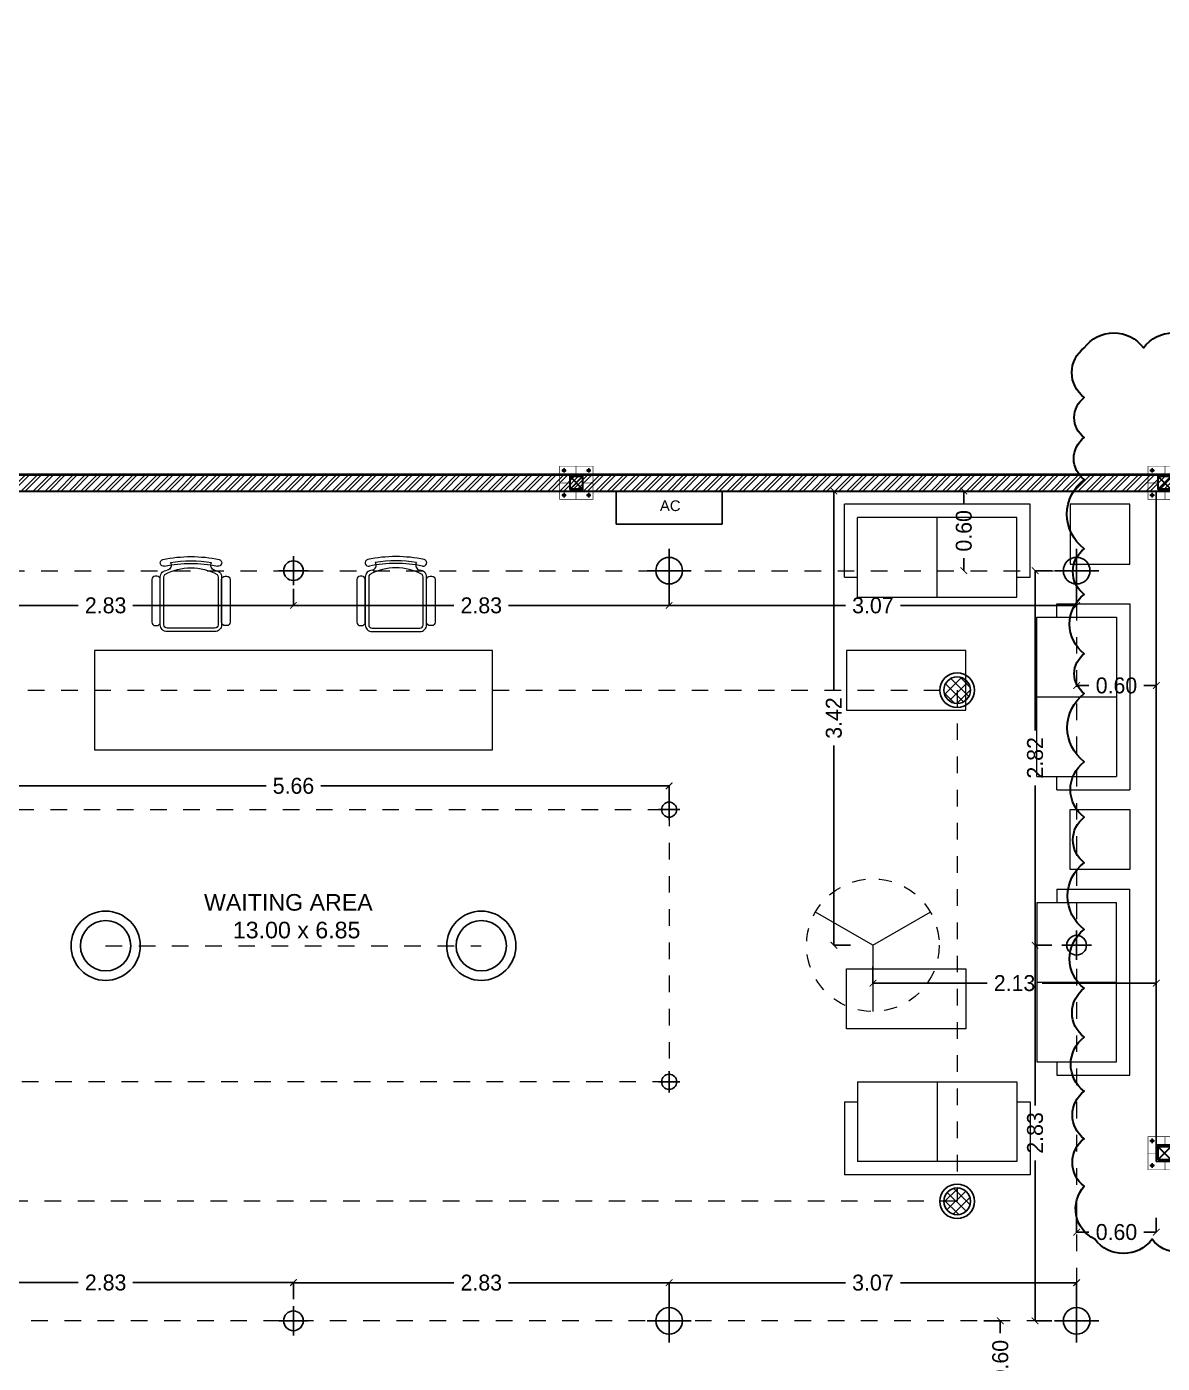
# Model space of a CAD drawing. Header units: metres. Extents: x 494 to 1845, y -666 to 1061.
# Drawn here: x 1493.99 to 1502.54, y 204.41 to 214.48 of the extents above; entities that cross this region are included whole.
import ezdxf

# ---------------------------------------------------------------- set-up
doc = ezdxf.new("R2010")
doc.units = ezdxf.units.M
doc.header["$MEASUREMENT"] = 0
for name, pattern in [('1', [0]), ('141011 - Typical Flr Plans -1 - 1.5 & 1-2 BHK_ Kolshet Namrata1$0$HIDDEN', [0.375, 0.25, -0.125]), ('_ZCAD_DYNDIM_LINETYPE_DATA_NAME_', [0.25, 0.125, -0.125]), ('HIDDEN', [0.375, 0.25, -0.125])]:
    doc.linetypes.add(name, pattern=pattern)
doc.layers.get('Defpoints').update_dxf_attribs({"color": 12})
for name, color, linetype, lineweight in [('A-Wall', 7, 'Continuous', 18), ('ARCHITECTURAL COMMENTS', 2, 'Continuous', 30), ('DIMENSION', 8, 'Continuous', 5), ('ele ref line', 44, 'Continuous', 9), ('elec block', 14, 'Continuous', 9), ('Grid', 1, 'Continuous', 25), ('SCPL_BOLTS', 11, 'Continuous', 15), ('SCPL_ST PLATE', 222, 'Continuous', 0), ('VDA - FALSE CEILING', 7, 'Continuous', 5), ('VDA-HATCH', 8, 'Continuous', 9), ('VDA-WALL', 250, 'Continuous', 25), ('VDA_FURNITURE', 8, 'Continuous', 13)]:
    doc.layers.add(name, color=color, linetype=linetype, lineweight=lineweight)
for name, color, linetype in [('BASE PLATE', 3, 'Continuous'), ('COLUMN', 1, 'Continuous'), ('PLOT - SURVEY', 1, '1'), ('SCPL HIDDEN', 8, 'HIDDEN'), ('VDA-TEXT', 250, '1'), ('VDA-WALL BELOW', 8, 'Continuous'), ('VDA_ELECTRICAL FIXTURES', 7, 'Continuous')]:
    doc.layers.add(name, color=color, linetype=linetype)
doc.styles.add('arial', font='arial.ttf', dxfattribs={"height": 0.3})
doc.styles.add('RS', font='GOTHIC.TTF')
doc.styles.get("Standard").update_dxf_attribs({"font": 'arial.ttf'})
doc.dimstyles.new('SMALL', dxfattribs={"dimtxt": 0.16, "dimasz": 0.05, "dimexe": 0, "dimexo": 0, "dimgap": 0.05, "dimtad": 0, "dimdec": 1, "dimzin": 0, "dimdsep": 46, "dimtxsty": 'RS', "dimblk": 'ARCHTICK', "dimcen": 2.5, "dimclrd": 256, "dimclre": 256, "dimclrt": 5, "dimadec": 0, "dimazin": 0, "dimtfac": 1, "dimtofl": 0, "dimtmove": 0, "dimatfit": 3, "dimldrblk": 'ARCHTICK', "dimfxl": 0, "dimtolj": 1, "dimtzin": 0, "dimarcsym": 0})

# ---------------------------------------------------------------- blocks, each defined once
blk = doc.blocks.new('2 seat sofa')
at = {"layer": 'VDA_FURNITURE'}
for p, q in [((0, 0), (1.4, 0)), ((0, -0.55), (0, 0)), ((0.1, -0.7), (0.1, -0.1)), ((0.1, -0.7), (0.1, -0.1)), ((0.1, -0.1), (1.3, -0.1)), ((0.7, -0.7), (0.7, -0.1)), ((1.3, -0.7), (1.3, -0.1)), ((1.4, -0.55), (1.4, 0)), ((0.1, -0.55), (0, -0.55)), ((1.4, -0.55), (1.3, -0.55)), ((1.3, -0.7), (0.1, -0.7))]:
    blk.add_line(p, q, dxfattribs=at)
blk = doc.blocks.new('fdasfdsaf')
at = {"layer": 'VDA_FURNITURE'}
blk.add_lwpolyline([(0, 0), (0.45, 0), (0.45, -0.45), (0, -0.45)], close=True, dxfattribs=at)
blk = doc.blocks.new('side table')
at = {"layer": 'VDA_FURNITURE'}
blk.add_lwpolyline([(0, 0), (0.9, 0), (0.9, -0.45), (0, -0.45)], close=True, dxfattribs=at)
blk = doc.blocks.new('chair')
at = {"layer": 'VDA_FURNITURE'}
for p, q in [((-0.231, -0.511), (-0.231, -0.511)), ((0.231, -0.511), (0.231, -0.511))]:
    blk.add_line(p, q, dxfattribs=at)
for points in [[(0.18, -0.462), (0.18, -0.462, 0.414214), (0.231, -0.411), (0.231, -0.051, 0.414214), (0.18, 0), (-0.18, 0, 0.414214), (-0.231, -0.051), (-0.231, -0.411, 0.414214), (-0.18, -0.462)], [(0.197, -0.43, 0.211652), (0.205, -0.411), (0.205, -0.051, 0.414214), (0.18, -0.026), (-0.18, -0.026, 0.414214), (-0.205, -0.051), (-0.205, -0.411, 0.211652), (-0.197, -0.43)]]:
    blk.add_lwpolyline(points, format="xyb", dxfattribs=at)
for points in [[(-0.27, -0.045), (-0.257, -0.045, -0.414214), (-0.231, -0.071), (-0.231, -0.392, -0.414214), (-0.257, -0.417), (-0.27, -0.417, -0.414214), (-0.295, -0.392), (-0.295, -0.071, -0.414214)], [(0.27, -0.045), (0.257, -0.045, 0.414214), (0.231, -0.071), (0.231, -0.392, 0.414214), (0.257, -0.417), (0.27, -0.417, 0.414214), (0.295, -0.392), (0.295, -0.071, 0.414214)]]:
    blk.add_lwpolyline(points, format="xyb", close=True, dxfattribs=at)
for centre, radius, start, end in [((-0.206, -0.518), 0.0257, 75.8623, 163.7398), ((0, 0.487), 1.001, 258.4635, 281.5365), ((0, -0.068), 0.412, 241.4547, 298.5453), ((-0.188, -0.5), 0.0389, 327.8157, 77.159), ((0.188, -0.5), 0.0389, 102.841, 212.1843), ((0.206, -0.518), 0.0257, 16.2602, 104.1377), ((-0.206, -0.518), 0.0257, 163.7398, 255.8623), ((0, 0.485), 1.05, 258.3098, 281.6902), ((0, 0.487), 1.02, 261.2358, 278.7642), ((0.206, -0.518), 0.0257, 284.1377, 16.2602)]:
    blk.add_arc(centre, radius, start, end, dxfattribs=at)
blk = doc.blocks.new('reception')
at = {"layer": 'VDA_FURNITURE'}
blk.add_lwpolyline([(3, -0.75), (3, 0), (0, 0), (0, -0.75)], close=True, dxfattribs=at)
blk = doc.blocks.new('reception table')
at = {"layer": 'VDA_FURNITURE', "xscale": -1, "rotation": 180}
blk.add_blockref('chair', (0.728, 0.891), dxfattribs=at)
at = {"layer": 'VDA_FURNITURE', "rotation": 180}
blk.add_blockref('chair', (2.272, 0.891), dxfattribs=at)
at = {"layer": 'VDA_FURNITURE'}
blk.add_blockref('reception', (0, 0.75), dxfattribs=at)
blk = doc.blocks.new('athath')
at = {"layer": 'BASE PLATE', "const_width": 0.004}
blk.add_lwpolyline([(382058.464, 2057488.134), (382058.714, 2057488.134), (382058.714, 2057487.884), (382058.464, 2057487.884)], close=True, dxfattribs=at)
at = {"layer": 'COLUMN', "color": 5, "lineweight": 30}
for p, q in [((382058.639, 2057488.059), (382058.539, 2057487.959)), ((382058.639, 2057487.959), (382058.539, 2057488.059))]:
    blk.add_line(p, q, dxfattribs=at)
blk.add_lwpolyline([(382058.539, 2057488.059), (382058.539, 2057487.959), (382058.639, 2057487.959), (382058.639, 2057488.059)], close=True, dxfattribs=at)
at = {"layer": 'Grid', "color": 5, "const_width": 0.002}
blk.add_lwpolyline([(382058.539, 2057488.059), (382058.639, 2057488.059), (382058.639, 2057487.959), (382058.539, 2057487.959)], close=True, dxfattribs=at)
at = {"layer": 'Grid', "color": 5}
blk.add_lwpolyline([(382058.542, 2057488.056), (382058.636, 2057488.056), (382058.636, 2057487.962), (382058.542, 2057487.962)], close=True, dxfattribs=at)
at = {"layer": 'SCPL HIDDEN'}
for p, q in [((382058.513, 2057488.102), (382058.479, 2057488.102)), ((382058.496, 2057488.119), (382058.496, 2057488.085)), ((382058.665, 2057488.102), (382058.699, 2057488.102)), ((382058.682, 2057488.119), (382058.682, 2057488.085)), ((382058.513, 2057487.916), (382058.479, 2057487.916)), ((382058.496, 2057487.899), (382058.496, 2057487.933)), ((382058.665, 2057487.916), (382058.699, 2057487.916)), ((382058.682, 2057487.899), (382058.682, 2057487.933))]:
    blk.add_line(p, q, dxfattribs=at)
at = {"layer": 'SCPL_BOLTS'}
for centre in [(382058.496, 2057488.102), (382058.682, 2057488.102), (382058.496, 2057487.916), (382058.682, 2057487.916)]:
    blk.add_circle(centre, 0.0103, dxfattribs=at)
at = {"layer": 'SCPL_ST PLATE', "const_width": 0.002}
for points in [[(382058.586, 2057488.134), (382058.593, 2057488.134), (382058.593, 2057488.059), (382058.586, 2057488.059)], [(382058.464, 2057488.012), (382058.464, 2057488.005), (382058.539, 2057488.005), (382058.539, 2057488.012)], [(382058.639, 2057488.005), (382058.639, 2057488.012), (382058.714, 2057488.012), (382058.714, 2057488.005)], [(382058.586, 2057487.884), (382058.593, 2057487.884), (382058.593, 2057487.959), (382058.586, 2057487.959)]]:
    blk.add_lwpolyline(points, close=True, dxfattribs=at)
blk = doc.blocks.new('TYJTJ-flat-6-flat-1-flat-1-flat-1-flat-1-flat-1-flat-1-flat-1-flat-1-flat-1-flat-1-flat-1-flat-1')
at = {"color": 6}
for radius in [0.1304, 0.0947]:
    blk.add_circle((695.8191, -37.2647), radius, dxfattribs=at)
blk = doc.blocks.new('RJRTYJTY')
at = {"layer": 'VDA_ELECTRICAL FIXTURES', "color": 1}
for p, q in [((1034.1393, 54.9462), (1034.1393, 55.1921)), ((1034.2643, 55.0691), (1034.0143, 55.0691))]:
    blk.add_line(p, q, dxfattribs=at)
blk.add_circle((1034.1393, 55.0691), 0.0753, dxfattribs=at)
blk = doc.blocks.new('AEYTUU')
at = {"layer": 'VDA_ELECTRICAL FIXTURES', "color": 6, "ltscale": 0.1}
for p, q in [((8243.959, -3482.8142), (8243.959, -3482.6904)), ((8244.0215, -3482.7523), (8243.8964, -3482.7523))]:
    blk.add_line(p, q, dxfattribs=at)
blk.add_circle((8243.959, -3482.7523), 0.0437, dxfattribs=at)
blk = doc.blocks.new('aeyhaeth')
at = {"layer": 'VDA_ELECTRICAL FIXTURES'}
h = blk.add_hatch(dxfattribs=at)
h.set_pattern_fill('ANSI37', color=4, scale=0.3)
h.set_pattern_definition([(45, (8241.066147, -3536.744873), (-0.0265165, 0.0265165), []), (135, (8241.066147, -3536.744873), (-0.0265165, -0.0265165), [])])
h.paths.add_polyline_path([(8241.2001, -3536.6779, 1), (8241.0661, -3536.6779, 1)])
at = {"layer": 'VDA_ELECTRICAL FIXTURES', "color": 4}
for radius in [0.087, 0.067]:
    blk.add_circle((8241.1331, -3536.6779), radius, dxfattribs=at)
blk = doc.blocks.new('FDG GHGS')
at = {"layer": 'VDA_ELECTRICAL FIXTURES', "color": 1}
blk.add_lwpolyline([(2747.225, -2336.761), (2751.192, -2336.761), (2751.192, -2338.001), (2747.225, -2338.001)], close=True, dxfattribs=at)
at = {"layer": 'VDA_ELECTRICAL FIXTURES', "extrusion": (-0.000127556, -1.52776e-05, 1), "insert": (2749.25, -2337.113, 0), "char_height": 0.4, "width": 11.8893, "attachment_point": 2, "text_direction": (1, 0, 0.000128)}
blk.add_mtext('AC', dxfattribs=at)
blk = doc.blocks.new('12w')
at = {"layer": 'VDA_ELECTRICAL FIXTURES', "color": 5, "ltscale": 0.1}
for p, q in [((87910.28, 3817.04), (87910.28, 3823.9)), ((87906.82, 3820.47), (87913.75, 3820.47))]:
    blk.add_line(p, q, dxfattribs=at)
blk.add_circle((87910.28, 3820.47), 2.32, dxfattribs=at)
blk = doc.blocks.new('FAN 1')
at = {"layer": 'elec block', "color": 68, "true_color": 0x394d00}
for q in [(-3723.118, 868.374), (-3722.079, 868.374), (-3722.598, 867.474)]:
    blk.add_line((-3722.598, 868.074), q, dxfattribs=at)
at = {"layer": 'elec block', "color": 68, "linetype": '141011 - Typical Flr Plans -1 - 1.5 & 1-2 BHK_ Kolshet Namrata1$0$HIDDEN', "ltscale": 0.15, "true_color": 0x394d00}
blk.add_circle((-3722.598, 868.074), 0.6, dxfattribs=at)
blk = doc.blocks.new('_ArchTick')
at = {"color": 0, "linetype": 'ByBlock', "const_width": 0.15}
blk.add_lwpolyline([(-0.5, -0.5), (0.5, 0.5)], dxfattribs=at)
blk = doc.blocks.new('*D1219')
at = {"layer": 'Defpoints', "color": 0}
for p in [(1500.066, 210.982), (1500.36, 210.982), (1500.36, 207.561)]:
    blk.add_point(p, dxfattribs=at)
at = {"layer": 'DIMENSION', "lineweight": -2}
for p, q in [((1500.191, 210.982), (1500.066, 210.982)), ((1500.066, 210.982), (1500.066, 209.478)), ((1500.066, 207.561), (1500.066, 209.066)), ((1500.191, 207.561), (1500.066, 207.561))]:
    blk.add_line(p, q, dxfattribs=at)
at = {"layer": 'DIMENSION', "lineweight": -2, "xscale": 0.05, "yscale": 0.05, "zscale": 0.05}
for p, rotation in [((1500.066, 210.982), 90), ((1500.066, 207.561), 270)]:
    blk.add_blockref('_ArchTick', p, dxfattribs=dict(at, rotation=rotation))
at = {"layer": 'DIMENSION', "color": 5, "insert": (1500.066, 209.272), "char_height": 0.12, "attachment_point": 5, "rotation": 90, "style": 'RS'}
blk.add_mtext('\\A1;3.42', dxfattribs=at)
blk = doc.blocks.new('*D1224')
at = {"layer": 'Defpoints', "color": 0}
for p in [(1501.044, 204.732), (1501.32, 204.132), (1501.383, 204.132)]:
    blk.add_point(p, dxfattribs=at)
at = {"layer": 'DIMENSION', "lineweight": -2}
for p, q in [((1501.195, 204.732), (1501.32, 204.732)), ((1501.32, 204.732), (1501.32, 204.639)), ((1501.32, 204.132), (1501.32, 204.225)), ((1501.383, 204.132), (1501.32, 204.132))]:
    blk.add_line(p, q, dxfattribs=at)
at = {"layer": 'DIMENSION', "lineweight": -2, "xscale": 0.05, "yscale": 0.05, "zscale": 0.05}
for p, rotation in [((1501.32, 204.732), 90), ((1501.32, 204.132), 270)]:
    blk.add_blockref('_ArchTick', p, dxfattribs=dict(at, rotation=rotation))
at = {"layer": 'DIMENSION', "color": 5, "insert": (1501.32, 204.432), "char_height": 0.12, "attachment_point": 5, "rotation": 90, "style": 'RS'}
blk.add_mtext('\\A1;0.60', dxfattribs=at)
blk = doc.blocks.new('*D1225')
at = {"layer": 'Defpoints', "color": 0}
for p in [(1501.895, 205.507), (1502.495, 205.507), (1502.495, 205.4)]:
    blk.add_point(p, dxfattribs=at)
at = {"layer": 'DIMENSION', "lineweight": -2}
for p, q in [((1501.895, 205.507), (1501.895, 205.4)), ((1502.495, 205.507), (1502.495, 205.4)), ((1501.895, 205.4), (1501.988, 205.4)), ((1502.495, 205.4), (1502.402, 205.4))]:
    blk.add_line(p, q, dxfattribs=at)
at = {"layer": 'DIMENSION', "lineweight": -2, "xscale": 0.05, "yscale": 0.05, "zscale": 0.05, "rotation": 180}
blk.add_blockref('_ArchTick', (1501.895, 205.4), dxfattribs=at)
at = {"layer": 'DIMENSION', "lineweight": -2, "xscale": 0.05, "yscale": 0.05, "zscale": 0.05}
blk.add_blockref('_ArchTick', (1502.495, 205.4), dxfattribs=at)
at = {"layer": 'DIMENSION', "color": 5, "insert": (1502.195, 205.4), "char_height": 0.12, "attachment_point": 5, "style": 'RS'}
blk.add_mtext('\\A1;0.60', dxfattribs=at)
blk = doc.blocks.new('*D1226')
at = {"layer": 'Defpoints', "color": 0}
for p in [(1501.045, 210.982), (1501.045, 210.982), (1501.045, 210.382)]:
    blk.add_point(p, dxfattribs=at)
at = {"layer": 'DIMENSION', "lineweight": -2}
for p, q in [((1501.045, 210.982), (1501.045, 210.982)), ((1501.045, 210.982), (1501.045, 210.889)), ((1501.045, 210.382), (1501.045, 210.475)), ((1501.045, 210.382), (1501.045, 210.382))]:
    blk.add_line(p, q, dxfattribs=at)
at = {"layer": 'DIMENSION', "lineweight": -2, "xscale": 0.05, "yscale": 0.05, "zscale": 0.05}
for p, rotation in [((1501.045, 210.982), 90), ((1501.045, 210.382), 270)]:
    blk.add_blockref('_ArchTick', p, dxfattribs=dict(at, rotation=rotation))
at = {"layer": 'DIMENSION', "color": 5, "insert": (1501.045, 210.682), "char_height": 0.12, "attachment_point": 5, "rotation": 90, "style": 'RS'}
blk.add_mtext('\\A1;0.60', dxfattribs=at)
blk = doc.blocks.new('*D1227')
at = {"layer": 'Defpoints', "color": 0}
for p in [(1501.895, 209.517), (1502.495, 209.517), (1502.495, 209.517)]:
    blk.add_point(p, dxfattribs=at)
at = {"layer": 'DIMENSION', "lineweight": -2}
for p, q in [((1501.895, 209.517), (1501.895, 209.517)), ((1501.895, 209.517), (1501.988, 209.517)), ((1502.495, 209.517), (1502.402, 209.517)), ((1502.495, 209.517), (1502.495, 209.517))]:
    blk.add_line(p, q, dxfattribs=at)
at = {"layer": 'DIMENSION', "lineweight": -2, "xscale": 0.05, "yscale": 0.05, "zscale": 0.05, "rotation": 180}
blk.add_blockref('_ArchTick', (1501.895, 209.517), dxfattribs=at)
at = {"layer": 'DIMENSION', "lineweight": -2, "xscale": 0.05, "yscale": 0.05, "zscale": 0.05}
blk.add_blockref('_ArchTick', (1502.495, 209.517), dxfattribs=at)
at = {"layer": 'DIMENSION', "color": 5, "insert": (1502.195, 209.517), "char_height": 0.12, "attachment_point": 5, "style": 'RS'}
blk.add_mtext('\\A1;0.60', dxfattribs=at)
blk = doc.blocks.new('*D1256')
at = {"layer": 'Defpoints', "color": 0}
for p in [(1495.995, 205.02), (1493.165, 204.732), (1495.995, 204.732)]:
    blk.add_point(p, dxfattribs=at)
at = {"layer": 'DIMENSION', "lineweight": -2}
for p, q in [((1493.165, 204.895), (1493.165, 205.02)), ((1493.165, 205.02), (1494.374, 205.02)), ((1495.995, 205.02), (1494.786, 205.02)), ((1495.995, 204.895), (1495.995, 205.02))]:
    blk.add_line(p, q, dxfattribs=at)
at = {"layer": 'DIMENSION', "lineweight": -2, "xscale": 0.05, "yscale": 0.05, "zscale": 0.05, "rotation": 180}
blk.add_blockref('_ArchTick', (1493.165, 205.02), dxfattribs=at)
at = {"layer": 'DIMENSION', "lineweight": -2, "xscale": 0.05, "yscale": 0.05, "zscale": 0.05}
blk.add_blockref('_ArchTick', (1495.995, 205.02), dxfattribs=at)
at = {"layer": 'DIMENSION', "color": 5, "insert": (1494.58, 205.02), "char_height": 0.12, "attachment_point": 5, "style": 'RS'}
blk.add_mtext('\\A1;2.83', dxfattribs=at)
blk = doc.blocks.new('*D1257')
at = {"layer": 'Defpoints', "color": 0}
for p in [(1498.825, 205.019), (1495.995, 204.732), (1498.825, 204.732)]:
    blk.add_point(p, dxfattribs=at)
at = {"layer": 'DIMENSION', "lineweight": -2}
for p, q in [((1495.995, 204.894), (1495.995, 205.019)), ((1495.995, 205.019), (1497.204, 205.019)), ((1498.825, 205.019), (1497.616, 205.019)), ((1498.825, 204.894), (1498.825, 205.019))]:
    blk.add_line(p, q, dxfattribs=at)
at = {"layer": 'DIMENSION', "lineweight": -2, "xscale": 0.05, "yscale": 0.05, "zscale": 0.05, "rotation": 180}
blk.add_blockref('_ArchTick', (1495.995, 205.019), dxfattribs=at)
at = {"layer": 'DIMENSION', "lineweight": -2, "xscale": 0.05, "yscale": 0.05, "zscale": 0.05}
blk.add_blockref('_ArchTick', (1498.825, 205.019), dxfattribs=at)
at = {"layer": 'DIMENSION', "color": 5, "insert": (1497.41, 205.019), "char_height": 0.12, "attachment_point": 5, "style": 'RS'}
blk.add_mtext('\\A1;2.83', dxfattribs=at)
blk = doc.blocks.new('*D1258')
at = {"layer": 'Defpoints', "color": 0}
for p in [(1501.895, 205.019), (1498.825, 204.732), (1501.895, 204.732)]:
    blk.add_point(p, dxfattribs=at)
at = {"layer": 'DIMENSION', "lineweight": -2}
for p, q in [((1498.825, 204.894), (1498.825, 205.019)), ((1498.825, 205.019), (1500.153, 205.019)), ((1501.895, 205.019), (1500.567, 205.019)), ((1501.895, 204.894), (1501.895, 205.019))]:
    blk.add_line(p, q, dxfattribs=at)
at = {"layer": 'DIMENSION', "lineweight": -2, "xscale": 0.05, "yscale": 0.05, "zscale": 0.05, "rotation": 180}
blk.add_blockref('_ArchTick', (1498.825, 205.019), dxfattribs=at)
at = {"layer": 'DIMENSION', "lineweight": -2, "xscale": 0.05, "yscale": 0.05, "zscale": 0.05}
blk.add_blockref('_ArchTick', (1501.895, 205.019), dxfattribs=at)
at = {"layer": 'DIMENSION', "color": 5, "insert": (1500.36, 205.019), "char_height": 0.12, "attachment_point": 5, "style": 'RS'}
blk.add_mtext('\\A1;3.07', dxfattribs=at)
blk = doc.blocks.new('*D1262')
at = {"layer": 'Defpoints', "color": 0}
for p in [(1493.165, 210.382), (1495.995, 210.382), (1495.995, 210.12)]:
    blk.add_point(p, dxfattribs=at)
at = {"layer": 'DIMENSION', "lineweight": -2}
for p, q in [((1493.165, 210.245), (1493.165, 210.12)), ((1495.995, 210.245), (1495.995, 210.12)), ((1493.165, 210.12), (1494.374, 210.12)), ((1495.995, 210.12), (1494.786, 210.12))]:
    blk.add_line(p, q, dxfattribs=at)
at = {"layer": 'DIMENSION', "lineweight": -2, "xscale": 0.05, "yscale": 0.05, "zscale": 0.05, "rotation": 180}
blk.add_blockref('_ArchTick', (1493.165, 210.12), dxfattribs=at)
at = {"layer": 'DIMENSION', "lineweight": -2, "xscale": 0.05, "yscale": 0.05, "zscale": 0.05}
blk.add_blockref('_ArchTick', (1495.995, 210.12), dxfattribs=at)
at = {"layer": 'DIMENSION', "color": 5, "insert": (1494.58, 210.12), "char_height": 0.12, "attachment_point": 5, "style": 'RS'}
blk.add_mtext('\\A1;2.83', dxfattribs=at)
blk = doc.blocks.new('*D1263')
at = {"layer": 'Defpoints', "color": 0}
for p in [(1495.995, 210.382), (1498.825, 210.382), (1498.825, 210.12)]:
    blk.add_point(p, dxfattribs=at)
at = {"layer": 'DIMENSION', "lineweight": -2}
for p, q in [((1495.995, 210.245), (1495.995, 210.12)), ((1498.825, 210.245), (1498.825, 210.12)), ((1495.995, 210.12), (1497.204, 210.12)), ((1498.825, 210.12), (1497.616, 210.12))]:
    blk.add_line(p, q, dxfattribs=at)
at = {"layer": 'DIMENSION', "lineweight": -2, "xscale": 0.05, "yscale": 0.05, "zscale": 0.05, "rotation": 180}
blk.add_blockref('_ArchTick', (1495.995, 210.12), dxfattribs=at)
at = {"layer": 'DIMENSION', "lineweight": -2, "xscale": 0.05, "yscale": 0.05, "zscale": 0.05}
blk.add_blockref('_ArchTick', (1498.825, 210.12), dxfattribs=at)
at = {"layer": 'DIMENSION', "color": 5, "insert": (1497.41, 210.12), "char_height": 0.12, "attachment_point": 5, "style": 'RS'}
blk.add_mtext('\\A1;2.83', dxfattribs=at)
blk = doc.blocks.new('*D1264')
at = {"layer": 'Defpoints', "color": 0}
for p in [(1498.825, 210.382), (1501.895, 210.382), (1501.895, 210.12)]:
    blk.add_point(p, dxfattribs=at)
at = {"layer": 'DIMENSION', "lineweight": -2}
for p, q in [((1498.825, 210.245), (1498.825, 210.12)), ((1501.895, 210.245), (1501.895, 210.12)), ((1498.825, 210.12), (1500.153, 210.12)), ((1501.895, 210.12), (1500.567, 210.12))]:
    blk.add_line(p, q, dxfattribs=at)
at = {"layer": 'DIMENSION', "lineweight": -2, "xscale": 0.05, "yscale": 0.05, "zscale": 0.05, "rotation": 180}
blk.add_blockref('_ArchTick', (1498.825, 210.12), dxfattribs=at)
at = {"layer": 'DIMENSION', "lineweight": -2, "xscale": 0.05, "yscale": 0.05, "zscale": 0.05}
blk.add_blockref('_ArchTick', (1501.895, 210.12), dxfattribs=at)
at = {"layer": 'DIMENSION', "color": 5, "insert": (1500.36, 210.12), "char_height": 0.12, "attachment_point": 5, "style": 'RS'}
blk.add_mtext('\\A1;3.07', dxfattribs=at)
blk = doc.blocks.new('*D1265')
at = {"layer": 'Defpoints', "color": 0}
for p in [(1498.825, 208.761), (1493.165, 208.582), (1498.825, 208.582)]:
    blk.add_point(p, dxfattribs=at)
at = {"layer": 'DIMENSION', "lineweight": -2}
for p, q in [((1493.165, 208.636), (1493.165, 208.761)), ((1493.165, 208.761), (1495.79, 208.761)), ((1498.825, 208.761), (1496.2, 208.761)), ((1498.825, 208.636), (1498.825, 208.761))]:
    blk.add_line(p, q, dxfattribs=at)
at = {"layer": 'DIMENSION', "lineweight": -2, "xscale": 0.05, "yscale": 0.05, "zscale": 0.05, "rotation": 180}
blk.add_blockref('_ArchTick', (1493.165, 208.761), dxfattribs=at)
at = {"layer": 'DIMENSION', "lineweight": -2, "xscale": 0.05, "yscale": 0.05, "zscale": 0.05}
blk.add_blockref('_ArchTick', (1498.825, 208.761), dxfattribs=at)
at = {"layer": 'DIMENSION', "color": 5, "insert": (1495.995, 208.761), "char_height": 0.12, "attachment_point": 5, "style": 'RS'}
blk.add_mtext('\\A1;5.66', dxfattribs=at)
blk = doc.blocks.new('*D1267')
at = {"layer": 'Defpoints', "color": 0}
for p in [(1501.895, 210.382), (1501.582, 207.561), (1501.895, 207.561)]:
    blk.add_point(p, dxfattribs=at)
at = {"layer": 'DIMENSION', "lineweight": -2}
for p, q in [((1501.707, 210.382), (1501.582, 210.382)), ((1501.582, 210.382), (1501.582, 209.178)), ((1501.582, 207.561), (1501.582, 208.765)), ((1501.707, 207.561), (1501.582, 207.561))]:
    blk.add_line(p, q, dxfattribs=at)
at = {"layer": 'DIMENSION', "lineweight": -2, "xscale": 0.05, "yscale": 0.05, "zscale": 0.05}
for p, rotation in [((1501.582, 210.382), 90), ((1501.582, 207.561), 270)]:
    blk.add_blockref('_ArchTick', p, dxfattribs=dict(at, rotation=rotation))
at = {"layer": 'DIMENSION', "color": 5, "insert": (1501.582, 208.972), "char_height": 0.12, "attachment_point": 5, "rotation": 90, "style": 'RS'}
blk.add_mtext('\\A1;2.82', dxfattribs=at)
blk = doc.blocks.new('*D1268')
at = {"layer": 'Defpoints', "color": 0}
for p in [(1501.895, 207.561), (1501.582, 204.732), (1501.895, 204.732)]:
    blk.add_point(p, dxfattribs=at)
at = {"layer": 'DIMENSION', "lineweight": -2}
for p, q in [((1501.707, 207.561), (1501.582, 207.561)), ((1501.582, 207.561), (1501.582, 206.353)), ((1501.582, 204.732), (1501.582, 205.94)), ((1501.707, 204.732), (1501.582, 204.732))]:
    blk.add_line(p, q, dxfattribs=at)
at = {"layer": 'DIMENSION', "lineweight": -2, "xscale": 0.05, "yscale": 0.05, "zscale": 0.05}
for p, rotation in [((1501.582, 207.561), 90), ((1501.582, 204.732), 270)]:
    blk.add_blockref('_ArchTick', p, dxfattribs=dict(at, rotation=rotation))
at = {"layer": 'DIMENSION', "color": 5, "insert": (1501.582, 206.147), "char_height": 0.12, "attachment_point": 5, "rotation": 90, "style": 'RS'}
blk.add_mtext('\\A1;2.83', dxfattribs=at)
blk = doc.blocks.new('*D1269')
at = {"layer": 'Defpoints', "color": 0}
for p in [(1500.36, 207.561), (1502.495, 207.561), (1502.495, 207.275)]:
    blk.add_point(p, dxfattribs=at)
at = {"layer": 'DIMENSION', "lineweight": -2}
for p, q in [((1500.36, 207.4), (1500.36, 207.275)), ((1502.495, 207.4), (1502.495, 207.275)), ((1500.36, 207.275), (1501.221, 207.275)), ((1502.495, 207.275), (1501.634, 207.275))]:
    blk.add_line(p, q, dxfattribs=at)
at = {"layer": 'DIMENSION', "lineweight": -2, "xscale": 0.05, "yscale": 0.05, "zscale": 0.05, "rotation": 180}
blk.add_blockref('_ArchTick', (1500.36, 207.275), dxfattribs=at)
at = {"layer": 'DIMENSION', "lineweight": -2, "xscale": 0.05, "yscale": 0.05, "zscale": 0.05}
blk.add_blockref('_ArchTick', (1502.495, 207.275), dxfattribs=at)
at = {"layer": 'DIMENSION', "color": 5, "insert": (1501.427, 207.275), "char_height": 0.12, "attachment_point": 5, "style": 'RS'}
blk.add_mtext('\\A1;2.13', dxfattribs=at)

msp = doc.modelspace()

# ---------------------------------------------------------------- hatches: boundary and pattern name
at = {"layer": 'VDA-HATCH'}
h = msp.add_hatch(dxfattribs=at)
h.set_pattern_fill('ANSI32', color=256, scale=0.17)
h.set_pattern_definition([(45, (87.25276, -69.2983), (-0.0450780573, 0.0450780573), []), (45, (87.28281, -69.2983), (-0.0450780573, 0.0450780573), [])])
h.paths.add_polyline_path([(1538.92, 213.3839), (1538.9188, 213.5098), (1520.0856, 211.107), (1489.37, 211.107), (1489.37, 210.982), (1520.0935, 210.982)])
h.paths.add_polyline_path([(1500.295, 200.707), (1500.295, 204.132), (1500.42, 204.132), (1500.42, 200.582), (1495.7856, 200.582), (1495.7856, 200.707)])
h.paths.add_polyline_path([(1501.62, 200.582), (1501.62, 200.707), (1502.495, 200.707), (1502.495, 204.132), (1502.5575, 204.132), (1502.62, 204.132), (1502.62, 200.707), (1503.22, 200.707), (1503.22, 200.582)])
h.paths.add_polyline_path([(1507.545, 200.582), (1507.545, 200.707), (1508.145, 200.707), (1508.145, 204.132), (1508.27, 204.132), (1508.27, 200.707), (1508.87, 200.707), (1508.87, 200.582)])
h.paths.add_polyline_path([(1504.72, 200.582), (1504.72, 200.707), (1505.32, 200.707), (1505.32, 204.132), (1505.445, 204.132), (1505.445, 200.707), (1506.045, 200.707), (1506.045, 200.582)])
h.paths.add_polyline_path([(1510.37, 200.582), (1510.37, 200.707), (1510.97, 200.707), (1510.97, 204.132), (1511.095, 204.132), (1511.095, 200.582)])
h.paths.add_polyline_path([(1543.99, 209.8946), (1543.99, 209.9821), (1544.715, 209.9821), (1544.715, 209.8571), (1544.115, 209.8571), (1544.115, 208.6571), (1543.99, 208.6571)])
h.paths.add_polyline_path([(1541.1836, 213.7987), (1542.1382, 213.9205), (1542.3119, 213.9427), (1542.3384, 213.9461), (1543.192, 214.055), (1543.2078, 213.931), (1541.1994, 213.6747)])
h.paths.add_polyline_path([(1546.515, 214.4789), (1546.64, 214.4789), (1546.64, 209.5571), (1546.515, 209.5571)])
h.paths.add_polyline_path([(1489.37, 200.707), (1493.9856, 200.707), (1493.9856, 200.582), (1489.37, 200.582)])
h.paths.add_polyline_path([(1544.9775, 214.2828), (1544.9933, 214.1588), (1546.515, 214.3529), (1546.515, 214.4789)])
h.paths.add_polyline_path([(1524.195, 200.082), (1524.195, 203.107), (1524.32, 203.107), (1524.32, 200.082)])
h.paths.add_polyline_path([(1524.045, 204.007), (1524.045, 204.132), (1526.695, 204.132), (1526.695, 204.007)])
h.paths.add_polyline_path([(1526.695, 201.832), (1526.82, 201.832), (1526.82, 199.682), (1526.695, 199.682)])
h.paths.add_polyline_path([(1545.465, 209.8571), (1545.465, 209.9821), (1546.515, 209.9821), (1546.515, 209.8571)])
h.paths.add_polyline_path([(1525.67, 201.557), (1526.695, 201.557), (1526.695, 201.682), (1525.67, 201.682)])
h.paths.add_polyline_path([(1510.97, 199.682), (1510.97, 199.807), (1511.7262, 199.807), (1511.7262, 199.682)])
h.paths.add_polyline_path([(1513.2262, 199.682), (1513.2262, 199.807), (1514.4887, 199.807), (1514.4887, 199.682)])
h.paths.add_polyline_path([(1510.97, 200.582), (1510.97, 199.807), (1511.095, 199.807), (1511.095, 200.582)])
h.paths.add_polyline_path([(1523.445, 201.107), (1524.195, 201.107), (1524.195, 201.232), (1523.445, 201.232)])
h.paths.add_polyline_path([(1538.92, 213.5099), (1538.92, 213.3839), (1539.4139, 213.4469), (1539.3981, 213.5709)])
h.paths.add_polyline_path([(1525.67, 200.082), (1525.67, 200.807), (1525.795, 200.807), (1525.795, 200.082)])
h.paths.add_polyline_path([(1523.595, 202.7298), (1524.195, 202.7298), (1524.195, 202.8548), (1523.595, 202.8548)])
h.paths.add_polyline_path([(1523.745, 200.082), (1523.745, 200.207), (1524.195, 200.207), (1524.195, 200.082)])
h.paths.add_polyline_path([(1522.695, 200.082), (1522.695, 200.207), (1523.145, 200.207), (1523.145, 200.082)])
h.paths.add_polyline_path([(1536.245, 209.5571), (1536.37, 209.5571), (1536.37, 209.9821), (1536.245, 209.9821), (1536.245, 209.5571)])
h.paths.add_polyline_path([(1538.795, 209.5571), (1538.795, 209.9821), (1538.92, 209.9821), (1538.92, 209.5571)])
h.paths.add_polyline_path([(1541.615, 209.5571), (1541.615, 209.9821), (1541.74, 209.9821), (1541.74, 209.5571), (1541.615, 209.5571)])
h.paths.add_polyline_path([(1525.67, 200.082), (1525.295, 200.082), (1525.295, 200.207), (1525.67, 200.207)])
h.paths.add_polyline_path([(1524.32, 200.082), (1524.32, 200.207), (1524.695, 200.207), (1524.695, 200.082)])
h.paths.add_polyline_path([(1546.515, 208.6571), (1546.64, 208.6571), (1546.64, 208.9571), (1546.515, 208.9571)])
h.paths.add_polyline_path([(1525.795, 200.082), (1525.795, 200.207), (1525.945, 200.207), (1525.945, 200.082)])
h.paths.add_polyline_path([(1526.695, 200.082), (1526.545, 200.082), (1526.545, 200.207), (1526.695, 200.207)])
h.paths.add_polyline_path([(1515.9887, 199.807), (1515.9887, 199.682), (1522.695, 199.682), (1522.695, 204.132), (1517.945, 204.132), (1517.945, 204.007), (1522.57, 204.007), (1522.57, 199.807), (1516.745, 199.807), (1516.745, 204.132), (1516.62, 204.132), (1516.62, 199.807)])

# ---------------------------------------------------------------- linework, layer by layer
at = {"color": 105, "lineweight": 30}
msp.add_lwpolyline([(1486.37, 210.907), (1489.495, 210.907), (1489.495, 210.982), (1520.0935, 210.982), (1538.795, 213.368)], dxfattribs=at)
at = {"layer": 'ARCHITECTURAL COMMENTS'}
msp.add_lwpolyline([(1502.8509, 205.3467, -0.5), (1502.463, 205.3467, -0.5), (1502.0312, 205.3467, -0.5), (1501.9524, 205.7457, -0.5), (1501.9524, 206.1039, -0.5), (1501.9524, 206.4608, -0.5), (1501.9524, 206.8679, -0.5), (1501.9524, 207.2366, -0.5), (1501.9524, 207.6798, -0.5), (1501.9524, 208.1826, -0.5), (1501.9524, 208.5249, -0.5), (1501.9524, 208.9426, -0.5), (1501.9524, 209.4559, -0.5), (1501.9524, 209.7566, -0.5), (1501.9524, 210.2033, -0.5), (1501.9524, 210.5468, -0.5), (1501.9524, 211.0676, -0.5), (1501.9524, 211.3843, -0.5), (1501.9524, 211.6861, -0.5), (1501.9524, 212.0613, -0.5), (1502.3979, 212.0613, -0.5), (1502.8451, 212.0613, -0.5)], format="xyb", dxfattribs=at)
at = {"layer": 'PLOT - SURVEY', "color": 250, "linetype": 'Continuous', "lineweight": 40}
msp.add_line((1465.953, 211.107), (1520.0856, 211.107), dxfattribs=at)
at = {"layer": 'VDA - FALSE CEILING', "color": 253, "linetype": '_ZCAD_DYNDIM_LINETYPE_DATA_NAME_'}
msp.add_line((1494.58, 207.557), (1497.41, 207.557), dxfattribs=at)
for points in [[(1490.095, 210.382), (1501.895, 210.382), (1501.895, 204.732), (1490.095, 204.732)], [(1490.995, 209.482), (1500.995, 209.482), (1500.995, 205.632), (1490.995, 205.632)], [(1493.1649, 208.582), (1498.825, 208.582), (1498.825, 206.532), (1493.1649, 206.532)]]:
    msp.add_lwpolyline(points, close=True, dxfattribs=at)
at = {"layer": 'VDA-WALL'}
for p, q in [((1466.943, 211.107), (1520.0856, 211.107)), ((1489.37, 210.982), (1520.0935, 210.982))]:
    msp.add_line(p, q, dxfattribs=at)
at = {"layer": 'VDA-WALL BELOW'}
for p, q in [((1502.495, 210.982), (1502.495, 205.932)), ((1502.495, 206.057), (1508.42, 206.057)), ((1502.495, 205.932), (1516.745, 205.932))]:
    msp.add_line(p, q, dxfattribs=at)

# ---------------------------------------------------------------- block references
at = {"layer": 'A-Wall', "color": 2, "xscale": 0.2008498186047711, "yscale": 0.2008498186047711, "zscale": 0.2008498186047711, "rotation": 360}
msp.add_blockref('FDG GHGS', (946.6471, 680.32), dxfattribs=at)
at = {"layer": 'COLUMN', "rotation": 89.99999999999999}
for p in [(2058986.1351, -381847.5447), (2058990.5663, -381847.5447), (2058990.5663, -381852.5947)]:
    msp.add_blockref('athath', p, dxfattribs=at)
at = {"layer": 'ele ref line', "color": 14, "xscale": 0.8333333333335229, "yscale": 0.8333333333335229, "zscale": 0.8333333333335229}
msp.add_blockref('FAN 1', (4602.5252, -515.834), dxfattribs=at)
at = {"layer": 'VDA_ELECTRICAL FIXTURES'}
for name, p, xscale, yscale, zscale in [('RJRTYJTY', (2874.8279, 137.1082), -1.330577846820919, 1.330577846820919, 1.330577846820919), ('RJRTYJTY', (2877.8978, 137.1082), -1.330577846820919, 1.330577846820919, 1.330577846820919), ('aeyhaeth', (-10860.7047, 5514.4988), 1.5, 1.5, 1.5), ('AEYTUU', (12182.9959, 4722.229), -1.296, 1.296, 1.296), ('AEYTUU', (12182.9959, 4720.179), -1.296, 1.296, 1.296), ('aeyhaeth', (-10860.7047, 5510.6488), 1.5, 1.5, 1.5)]:
    msp.add_blockref(name, p, dxfattribs=dict(at, xscale=xscale, yscale=yscale, zscale=zscale))
at = {"layer": 'VDA_ELECTRICAL FIXTURES', "color": 55, "lineweight": 0, "xscale": -0.032002010394372, "yscale": 0.032002010394372, "zscale": 0.032002010394372}
for p in [(4309.3007, 88.1193), (4315.2007, 85.2985), (4309.3007, 82.4693)]:
    msp.add_blockref('12w', p, dxfattribs=at)
at = {"layer": 'VDA_ELECTRICAL FIXTURES', "color": 253, "linetype": '_ZCAD_DYNDIM_LINETYPE_DATA_NAME_', "xscale": 2, "yscale": 2, "zscale": 2}
msp.add_blockref('TYJTJ-flat-6-flat-1-flat-1-flat-1-flat-1-flat-1-flat-1-flat-1-flat-1-flat-1-flat-1-flat-1-flat-1', (102.9418, 282.0863), dxfattribs=at)
at = {"layer": 'VDA_ELECTRICAL FIXTURES', "color": 253, "linetype": '_ZCAD_DYNDIM_LINETYPE_DATA_NAME_', "xscale": -1.999999999999999, "yscale": 2, "zscale": 2, "rotation": 359.9998260448355}
msp.add_blockref('TYJTJ-flat-6-flat-1-flat-1-flat-1-flat-1-flat-1-flat-1-flat-1-flat-1-flat-1-flat-1-flat-1-flat-1', (2889.0484, 282.0821), dxfattribs=at)
at = {"layer": 'VDA_ELECTRICAL FIXTURES', "xscale": 1.330577846820919, "yscale": 1.330577846820919, "zscale": 1.330577846820919, "rotation": 180}
for p in [(2874.8279, 278.0057), (2877.8978, 278.0057)]:
    msp.add_blockref('RJRTYJTY', p, dxfattribs=at)
at = {"layer": 'VDA_FURNITURE', "xscale": -1}
for name, p in [('2 seat sofa', (1501.545, 210.882)), ('fdasfdsaf', (1502.295, 210.882)), ('side table', (1501.0601, 209.782))]:
    msp.add_blockref(name, p, dxfattribs=at)
at = {"layer": 'VDA_FURNITURE'}
msp.add_blockref('reception table', (1494.495, 209.032), dxfattribs=at)
for name, p, rotation in [('2 seat sofa', (1502.295, 210.132), 270.0000000000001), ('fdasfdsaf', (1502.295, 208.132), 180), ('side table', (1501.0601, 206.932), 180), ('2 seat sofa', (1501.545, 205.832), 180)]:
    msp.add_blockref(name, p, dxfattribs=dict(at, rotation=rotation))
at = {"layer": 'VDA_FURNITURE', "xscale": -1, "rotation": 269.9999999999999}
msp.add_blockref('2 seat sofa', (1502.295, 206.582), dxfattribs=at)

# ---------------------------------------------------------------- texts
at = {"layer": 'VDA-TEXT', "insert": (1495.9322, 207.7787), "char_height": 0.125, "width": 4.378113, "attachment_point": 5, "style": 'arial'}
msp.add_mtext(' WAITING AREA\\P\\pi0.17326;13.00 x 6.85', dxfattribs=at)

# ---------------------------------------------------------------- dimensions: what is measured, and where the dimension line sits
at = {"layer": 'DIMENSION'}
for base, p1, p2, picture, middle in [((1500.0661, 210.982), (1500.36, 207.5612), (1500.36, 210.982), '*D1219', (1500.0661, 209.2716)), ((1501.0449, 210.982), (1501.0449, 210.382), (1501.0449, 210.982), '*D1226', (1501.0449, 210.682)), ((1501.582, 207.5612), (1501.895, 210.382), (1501.895, 207.5612), '*D1267', (1501.582, 208.9716)), ((1501.582, 204.732), (1501.895, 207.5612), (1501.895, 204.732), '*D1268', (1501.582, 206.1466)), ((1501.32, 204.132), (1501.044, 204.732), (1501.3829, 204.132), '*D1224', (1501.32, 204.432))]:
    dim = msp.add_linear_dim(base=base, p1=p1, p2=p2, angle=90, dimstyle='SMALL', override={"dimtxt": 0.12, "dimdec": 2, "dimblk": 'ArchTick'}, dxfattribs=at)
    dim.commit()
    dim.dimension.update_dxf_attribs({"geometry": picture, "text_midpoint": middle})
for base, p1, p2, picture, middle in [((1495.995, 210.1205), (1493.1649, 210.382), (1495.995, 210.382), '*D1262', (1494.5799, 210.1205)), ((1498.825, 210.1205), (1495.995, 210.382), (1498.825, 210.382), '*D1263', (1497.41, 210.1205)), ((1501.895, 210.1205), (1498.825, 210.382), (1501.895, 210.382), '*D1264', (1500.36, 210.1205)), ((1502.495, 209.5166), (1501.895, 209.5166), (1502.495, 209.5166), '*D1227', (1502.195, 209.5166)), ((1498.825, 208.7608), (1493.1649, 208.582), (1498.825, 208.582), '*D1265', (1495.995, 208.7608)), ((1502.49498, 207.27451), (1500.36001, 207.56121), (1502.49498, 207.56121), '*D1269', (1501.42749, 207.27451)), ((1502.495, 205.4005), (1501.895, 205.5069), (1502.495, 205.5069), '*D1225', (1502.195, 205.4005)), ((1495.995, 205.0198), (1493.1649, 204.732), (1495.995, 204.732), '*D1256', (1494.5799, 205.0198)), ((1498.825, 205.0189), (1495.995, 204.732), (1498.825, 204.732), '*D1257', (1497.41, 205.0189)), ((1501.895, 205.0189), (1498.825, 204.732), (1501.895, 204.732), '*D1258', (1500.36, 205.0189))]:
    dim = msp.add_linear_dim(base=base, p1=p1, p2=p2, dimstyle='SMALL', override={"dimtxt": 0.12, "dimdec": 2, "dimblk": 'ArchTick'}, dxfattribs=at)
    dim.commit()
    dim.dimension.update_dxf_attribs({"geometry": picture, "text_midpoint": middle})

doc.saveas('drawing.dxf')
